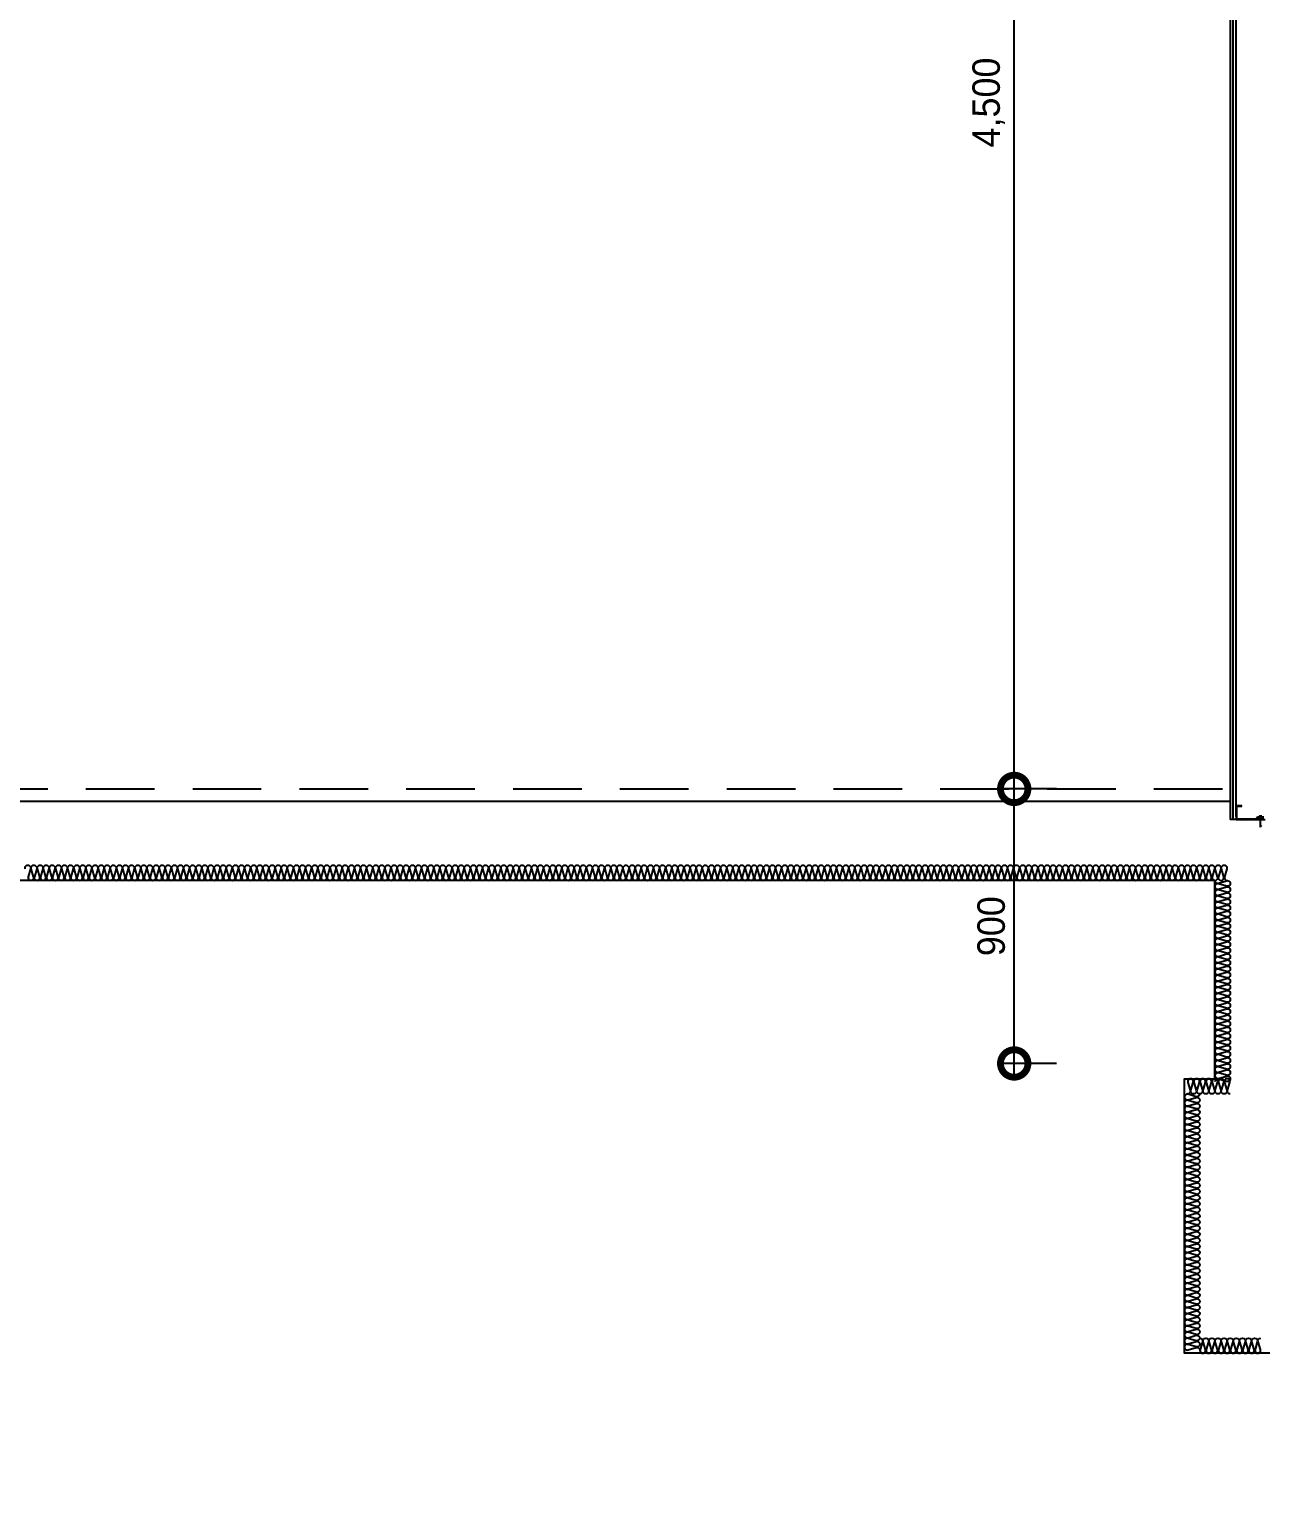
# Model space of a CAD drawing. Header units: millimetres. Extents: x 19868 to 801382, y -4805 to 85279.
# Drawn here: x 524703 to 528738, y 40875 to 45669 of the extents above; entities that cross this region are included whole.
import ezdxf

# ---------------------------------------------------------------- set-up
doc = ezdxf.new("R2010")
doc.units = ezdxf.units.MM
doc.header["$LTSCALE"] = 250
doc.linetypes.add('HID', pattern=[2.8, 1.8, -1])
doc.linetypes.add('HIDDEN', pattern=[9.525, 6.35, -3.175])
doc.layers.get('Defpoints').update_dxf_attribs({"color": 151})
for name, color, linetype in [('8입면선', 8, 'Continuous'), ('A-FIN-8', 8, 'Continuous'), ('A-WALL-D', 7, 'Continuous'), ('GAGAM-DT', 7, 'Continuous'), ('ISL', 251, 'Continuous'), ('인테리어', 7, 'HIDDEN'), ('입면', 7, 'Continuous')]:
    doc.layers.add(name, color=color, linetype=linetype)
doc.layers.add('CK', color=221, linetype='Continuous', plot=False)
doc.styles.add('Gdim', font='')
doc.styles.get('Gdim').set_extended_font_data('Dotum')
doc.dimstyles.new('Gdim50', dxfattribs={"dimscale": 30, "dimtxt": 3, "dimasz": 6, "dimexe": 1.5, "dimexo": 2, "dimgap": 1, "dimtad": 1, "dimdec": 0, "dimzin": 0, "dimdsep": 46, "dimlunit": 6, "dimtxsty": 'Gdim', "dimblk": 'DOTSMALL', "dimcen": 1.5, "dimdle": 1.5, "dimclrd": 256, "dimclre": 256, "dimclrt": 256, "dimazin": 0, "dimtfac": 1, "dimtdec": 0, "dimtix": 1, "dimtmove": 2, "dimatfit": 3, "dimldrblk": 'DOTSMALL', "dimfxl": 1.5, "dimtolj": 1, "dimtzin": 0, "dimlwd": -1, "dimlwe": -1, "dimarcsym": 1})

# ---------------------------------------------------------------- blocks, each defined once
blk = doc.blocks.new('_DotSmall')
at = {"color": 0, "linetype": 'ByBlock', "const_width": 0.5}
blk.add_lwpolyline([(-0.0625, 0, 1), (0.0625, 0, 1)], format="xyb", close=True, dxfattribs=at)
blk = doc.blocks.new('*D82')
at = {"layer": 'CK', "transparency": 16777216}
for p, q in [((527930.3, 42233.9), (527930.3, 43223.9)), ((528068.6, 43178.9), (527885.3, 43178.9)), ((528068.6, 42278.9), (527885.3, 42278.9))]:
    blk.add_line(p, q, dxfattribs=at)
at = {"layer": 'Defpoints', "color": 0, "transparency": 16777216}
for p in [(527930.3, 43178.9), (528128.6, 43178.9), (528128.6, 42278.9)]:
    blk.add_point(p, dxfattribs=at)
at = {"layer": 'CK', "transparency": 16777216, "xscale": 180, "yscale": 180, "zscale": 180}
for p, rotation in [((527930.3, 43178.9), 90), ((527930.3, 42278.9), 270)]:
    blk.add_blockref('_DotSmall', p, dxfattribs=dict(at, rotation=rotation))
at = {"layer": 'CK', "transparency": 16777216, "insert": (527855.3, 42728.9), "char_height": 90, "attachment_point": 5, "rotation": 90, "style": 'Gdim'}
blk.add_mtext('\\A1;900', dxfattribs=at)
blk = doc.blocks.new('*D83')
at = {"layer": 'CK', "transparency": 16777216}
for p, q in [((527930.3, 43133.9), (527930.3, 47723.9)), ((528068.6, 47678.9), (527885.3, 47678.9)), ((528068.6, 43178.9), (527885.3, 43178.9))]:
    blk.add_line(p, q, dxfattribs=at)
at = {"layer": 'Defpoints', "color": 0, "transparency": 16777216}
for p in [(527930.3, 47678.9), (528128.6, 47678.9), (528128.6, 43178.9)]:
    blk.add_point(p, dxfattribs=at)
at = {"layer": 'CK', "transparency": 16777216, "xscale": 180, "yscale": 180, "zscale": 180}
for p, rotation in [((527930.3, 47678.9), 90), ((527930.3, 43178.9), 270)]:
    blk.add_blockref('_DotSmall', p, dxfattribs=dict(at, rotation=rotation))
at = {"layer": 'CK', "transparency": 16777216, "insert": (527846.6, 45428.9), "char_height": 90, "attachment_point": 5, "rotation": 90, "style": 'Gdim'}
blk.add_mtext('\\A1;4,500', dxfattribs=at)
blk = doc.blocks.new('*U128')
at = {"layer": '8입면선', "color": 8}
blk.add_line((3316397.6, 472011.4), (3316397.6, 478251.4), dxfattribs=at)
at = {"layer": 'A-WALL-D'}
for p, q in [((3316387.6, 478251.4), (3316387.6, 472011.4)), ((3316407.6, 472021.4), (3316407.6, 478251.4)), ((3316407.6, 472011.4), (3316387.6, 472011.4))]:
    blk.add_line(p, q, dxfattribs=at)
at = {"layer": 'CK', "linetype": 'Continuous'}
blk.add_line((3316472.9, 472011.4), (3316502.3, 472011.4), dxfattribs=at)
at = {"layer": 'GAGAM-DT', "color": 8}
for p, q in [((3316482.8, 472017.2), (3316482.8, 472020.7)), ((3316492.7, 472017.2), (3316482.8, 472017.2)), ((3316491.2, 472022.2), (3316484.3, 472022.2)), ((3316485.3, 472017.2), (3316485.3, 472022.2)), ((3316485.3, 472017.2), (3316485.3, 471985.8)), ((3316490.3, 471991.3), (3316485.3, 471985.8))]:
    blk.add_line(p, q, dxfattribs=at)
blk.add_arc((3316484.3, 472020.7), 1.51, 90, 180, dxfattribs=at)
at = {"layer": '입면', "color": 6}
for p, q in [((3316425.4, 472056.4), (3316407.6, 472056.4)), ((3316407.6, 472056.4), (3316407.6, 472011.4)), ((3316408.8, 472012.6), (3316408.8, 472055.2)), ((3316408.8, 472055.2), (3316425.4, 472055.2)), ((3316425.4, 472055.2), (3316425.4, 472056.4)), ((3316477.4, 472018.5), (3316472.4, 472012.6)), ((3316472.9, 472011.4), (3316477.9, 472017.3)), ((3316497.8, 472018.5), (3316477.4, 472018.5)), ((3316477.9, 472017.3), (3316497.3, 472017.3)), ((3316407.6, 472011.4), (3316472.9, 472011.4)), ((3316472.4, 472012.6), (3316408.8, 472012.6))]:
    blk.add_line(p, q, dxfattribs=at)

msp = doc.modelspace()

# ---------------------------------------------------------------- linework, layer by layer
at = {"layer": 'A-FIN-8'}
msp.add_line((522788.2, 43138.9), (528638.2, 43138.9), dxfattribs=at)
at = {"layer": 'ISL'}
for points in [[(524689.4, 42916.8, -1.372593), (524707, 42916.8), (524699.4, 42891.1, 0.509267), (524708.2, 42878.9, 0.509267), (524717, 42891.1), (524709.4, 42916.8, -1.372593), (524727, 42916.8), (524719.4, 42891.1, 0.509267), (524728.2, 42878.9, 0.509267), (524737, 42891.1), (524729.4, 42916.8, -1.372593), (524747, 42916.8), (524739.4, 42891.1, 0.509267), (524748.2, 42878.9, 0.509267), (524757, 42891.1), (524749.4, 42916.8, -1.372593), (524767, 42916.8), (524759.4, 42891.1, 0.509267), (524768.2, 42878.9, 0.509267), (524777, 42891.1), (524769.4, 42916.8, -1.372593), (524787, 42916.8), (524779.4, 42891.1, 0.509267), (524788.2, 42878.9, 0.509267), (524797, 42891.1), (524789.4, 42916.8, -1.372593), (524807, 42916.8), (524799.4, 42891.1, 0.509267), (524808.2, 42878.9, 0.509267), (524817, 42891.1), (524809.4, 42916.8, -1.372593), (524827, 42916.8), (524819.4, 42891.1, 0.509267), (524828.2, 42878.9, 0.509267), (524837, 42891.1), (524829.4, 42916.8, -1.372593), (524847, 42916.8), (524839.4, 42891.1, 0.509267), (524848.2, 42878.9, 0.509267), (524857, 42891.1), (524849.4, 42916.8, -1.372593), (524867, 42916.8), (524859.4, 42891.1, 0.509267), (524868.2, 42878.9, 0.509267), (524877, 42891.1), (524869.4, 42916.8, -1.372593), (524887, 42916.8), (524879.4, 42891.1, 0.509267), (524888.2, 42878.9, 0.509267), (524897, 42891.1), (524889.4, 42916.8, -1.372593), (524907, 42916.8), (524899.4, 42891.1, 0.509267), (524908.2, 42878.9, 0.509267), (524917, 42891.1), (524909.4, 42916.8, -1.372593), (524927, 42916.8), (524919.4, 42891.1, 0.509267), (524928.2, 42878.9, 0.509267), (524937, 42891.1), (524929.4, 42916.8, -1.372593), (524947, 42916.8), (524939.4, 42891.1, 0.509267), (524948.2, 42878.9, 0.509267), (524957, 42891.1), (524949.4, 42916.8, -1.372593), (524967, 42916.8), (524959.4, 42891.1, 0.509267), (524968.2, 42878.9, 0.509267), (524977, 42891.1), (524969.4, 42916.8, -1.372593), (524987, 42916.8), (524979.4, 42891.1, 0.509267), (524988.2, 42878.9, 0.509267), (524997, 42891.1), (524989.4, 42916.8, -1.372593), (525007, 42916.8), (524999.4, 42891.1, 0.509267), (525008.2, 42878.9, 0.509267), (525017, 42891.1), (525009.4, 42916.8, -1.372593), (525027, 42916.8), (525019.4, 42891.1, 0.509267), (525028.2, 42878.9, 0.509267), (525037, 42891.1), (525029.4, 42916.8, -1.372593), (525047, 42916.8), (525039.4, 42891.1, 0.509267), (525048.2, 42878.9, 0.509267), (525057, 42891.1), (525049.4, 42916.8, -1.372593), (525067, 42916.8), (525059.4, 42891.1, 0.509267), (525068.2, 42878.9, 0.509267), (525077, 42891.1), (525069.4, 42916.8, -1.372593), (525087, 42916.8), (525079.4, 42891.1, 0.509267), (525088.2, 42878.9, 0.509267), (525097, 42891.1), (525089.4, 42916.8, -1.372593), (525107, 42916.8), (525099.4, 42891.1, 0.509267), (525108.2, 42878.9, 0.509267), (525117, 42891.1), (525109.4, 42916.8, -1.372593), (525127, 42916.8), (525119.4, 42891.1, 0.509267), (525128.2, 42878.9, 0.509267), (525137, 42891.1), (525129.4, 42916.8, -1.372593), (525147, 42916.8), (525139.4, 42891.1, 0.509267), (525148.2, 42878.9, 0.509267), (525157, 42891.1), (525149.4, 42916.8, -1.372593), (525167, 42916.8), (525159.4, 42891.1, 0.509267), (525168.2, 42878.9, 0.509267), (525177, 42891.1), (525169.4, 42916.8, -1.372593), (525187, 42916.8), (525179.4, 42891.1, 0.509267), (525188.2, 42878.9, 0.509267), (525197, 42891.1), (525189.4, 42916.8, -1.372593), (525207, 42916.8), (525199.4, 42891.1, 0.509267), (525208.2, 42878.9, 0.509267), (525217, 42891.1), (525209.4, 42916.8, -1.372593), (525227, 42916.8), (525219.4, 42891.1, 0.509267), (525228.2, 42878.9, 0.509267), (525237, 42891.1), (525229.4, 42916.8, -1.372593), (525247, 42916.8), (525239.4, 42891.1, 0.509267), (525248.2, 42878.9, 0.509267), (525257, 42891.1), (525249.4, 42916.8, -1.372593), (525267, 42916.8), (525259.4, 42891.1, 0.509267), (525268.2, 42878.9, 0.509267), (525277, 42891.1), (525269.4, 42916.8, -1.372593), (525287, 42916.8), (525279.4, 42891.1, 0.509267), (525288.2, 42878.9, 0.509267), (525297, 42891.1), (525289.4, 42916.8, -1.372593), (525307, 42916.8), (525299.4, 42891.1, 0.509267), (525308.2, 42878.9, 0.509267), (525317, 42891.1), (525309.4, 42916.8, -1.372593), (525327, 42916.8), (525319.4, 42891.1, 0.509267), (525328.2, 42878.9, 0.509267), (525337, 42891.1), (525329.4, 42916.8, -1.372593), (525347, 42916.8), (525339.4, 42891.1, 0.509267), (525348.2, 42878.9, 0.509267), (525357, 42891.1), (525349.4, 42916.8, -1.372593), (525367, 42916.8), (525359.4, 42891.1, 0.509267), (525368.2, 42878.9, 0.509267), (525377, 42891.1), (525369.4, 42916.8, -1.372593), (525387, 42916.8), (525379.4, 42891.1, 0.509267), (525388.2, 42878.9, 0.509267), (525397, 42891.1), (525389.4, 42916.8, -1.372593), (525407, 42916.8), (525399.4, 42891.1, 0.509267), (525408.2, 42878.9, 0.509267), (525417, 42891.1), (525409.4, 42916.8, -1.372593), (525427, 42916.8), (525419.4, 42891.1, 0.509267), (525428.2, 42878.9, 0.509267), (525437, 42891.1), (525429.4, 42916.8, -1.372593), (525447, 42916.8), (525439.4, 42891.1, 0.509267), (525448.2, 42878.9, 0.509267), (525457, 42891.1), (525449.4, 42916.8, -1.372593), (525467, 42916.8), (525459.4, 42891.1, 0.509267), (525468.2, 42878.9, 0.509267), (525477, 42891.1), (525469.4, 42916.8, -1.372593), (525487, 42916.8), (525479.4, 42891.1, 0.509267), (525488.2, 42878.9, 0.509267), (525497, 42891.1), (525489.4, 42916.8, -1.372593), (525507, 42916.8), (525499.4, 42891.1, 0.509267), (525508.2, 42878.9, 0.509267), (525517, 42891.1), (525509.4, 42916.8, -1.372593), (525527, 42916.8), (525519.4, 42891.1, 0.509267), (525528.2, 42878.9, 0.509267), (525537, 42891.1), (525529.4, 42916.8, -1.372593), (525547, 42916.8), (525539.4, 42891.1, 0.509267), (525548.2, 42878.9, 0.509267), (525557, 42891.1), (525549.4, 42916.8, -1.372593), (525567, 42916.8), (525559.4, 42891.1, 0.509267), (525568.2, 42878.9, 0.509267), (525577, 42891.1), (525569.4, 42916.8, -1.372593), (525587, 42916.8), (525579.4, 42891.1, 0.509267), (525588.2, 42878.9, 0.509267), (525597, 42891.1), (525589.4, 42916.8, -1.372593), (525607, 42916.8), (525599.4, 42891.1, 0.509267), (525608.2, 42878.9, 0.509267), (525617, 42891.1), (525609.4, 42916.8, -1.372593), (525627, 42916.8), (525619.4, 42891.1, 0.509267), (525628.2, 42878.9, 0.509267), (525637, 42891.1), (525629.4, 42916.8, -1.372593), (525647, 42916.8), (525639.4, 42891.1, 0.509267), (525648.2, 42878.9, 0.509267), (525657, 42891.1), (525649.4, 42916.8, -1.372593), (525667, 42916.8), (525659.4, 42891.1, 0.509267), (525668.2, 42878.9, 0.509267), (525677, 42891.1), (525669.4, 42916.8, -1.372593), (525687, 42916.8), (525679.4, 42891.1, 0.509267), (525688.2, 42878.9, 0.509267), (525697, 42891.1), (525689.4, 42916.8, -1.372593), (525707, 42916.8), (525699.4, 42891.1, 0.509267), (525708.2, 42878.9, 0.509267), (525717, 42891.1), (525709.4, 42916.8, -1.372593), (525727, 42916.8), (525719.4, 42891.1, 0.509267), (525728.2, 42878.9, 0.509267), (525737, 42891.1), (525729.4, 42916.8, -1.372593), (525747, 42916.8), (525739.4, 42891.1, 0.509267), (525748.2, 42878.9, 0.509267), (525757, 42891.1), (525749.4, 42916.8, -1.372593), (525767, 42916.8), (525759.4, 42891.1, 0.509267), (525768.2, 42878.9, 0.509267), (525777, 42891.1), (525769.4, 42916.8, -1.372593), (525787, 42916.8), (525779.4, 42891.1, 0.509267), (525788.2, 42878.9, 0.509267), (525797, 42891.1), (525789.4, 42916.8, -1.372593), (525807, 42916.8), (525799.4, 42891.1, 0.509267), (525808.2, 42878.9, 0.509267), (525817, 42891.1), (525809.4, 42916.8, -1.372593), (525827, 42916.8), (525819.4, 42891.1, 0.509267), (525828.2, 42878.9, 0.509267), (525837, 42891.1), (525829.4, 42916.8, -1.372593), (525847, 42916.8), (525839.4, 42891.1, 0.509267), (525848.2, 42878.9, 0.509267), (525857, 42891.1), (525849.4, 42916.8, -1.372593), (525867, 42916.8), (525859.4, 42891.1, 0.509267), (525868.2, 42878.9, 0.509267), (525877, 42891.1), (525869.4, 42916.8, -1.372593), (525887, 42916.8), (525879.4, 42891.1, 0.509267), (525888.2, 42878.9, 0.509267), (525897, 42891.1), (525889.4, 42916.8, -1.372593), (525907, 42916.8), (525899.4, 42891.1, 0.509267), (525908.2, 42878.9, 0.509267), (525917, 42891.1), (525909.4, 42916.8, -1.372593), (525927, 42916.8), (525919.4, 42891.1, 0.509267), (525928.2, 42878.9, 0.509267), (525937, 42891.1), (525929.4, 42916.8, -1.372593), (525947, 42916.8), (525939.4, 42891.1, 0.509267), (525948.2, 42878.9, 0.509267), (525957, 42891.1), (525949.4, 42916.8, -1.372593), (525967, 42916.8), (525959.4, 42891.1, 0.509267), (525968.2, 42878.9, 0.509267), (525977, 42891.1), (525969.4, 42916.8, -1.372593), (525987, 42916.8), (525979.4, 42891.1, 0.509267), (525988.2, 42878.9, 0.509267), (525997, 42891.1), (525989.4, 42916.8, -1.372593), (526007, 42916.8), (525999.4, 42891.1, 0.509267), (526008.2, 42878.9, 0.509267), (526017, 42891.1), (526009.4, 42916.8, -1.372593), (526027, 42916.8), (526019.4, 42891.1, 0.509267), (526028.2, 42878.9, 0.509267), (526037, 42891.1), (526029.4, 42916.8, -1.372593), (526047, 42916.8), (526039.4, 42891.1, 0.509267), (526048.2, 42878.9, 0.509267), (526057, 42891.1), (526049.4, 42916.8, -1.372593), (526067, 42916.8), (526059.4, 42891.1, 0.509267), (526068.2, 42878.9, 0.509267), (526077, 42891.1), (526069.4, 42916.8, -1.372593), (526087, 42916.8), (526079.4, 42891.1, 0.509267), (526088.2, 42878.9, 0.509267), (526097, 42891.1), (526089.4, 42916.8, -1.372593), (526107, 42916.8), (526099.4, 42891.1, 0.509267), (526108.2, 42878.9, 0.509267), (526117, 42891.1), (526109.4, 42916.8, -1.372593), (526127, 42916.8), (526119.4, 42891.1, 0.509267), (526128.2, 42878.9, 0.509267), (526137, 42891.1), (526129.4, 42916.8, -1.372593), (526147, 42916.8), (526139.4, 42891.1, 0.509267), (526148.2, 42878.9, 0.509267), (526157, 42891.1), (526149.4, 42916.8, -1.372593), (526167, 42916.8), (526159.4, 42891.1, 0.509267), (526168.2, 42878.9, 0.509267), (526177, 42891.1), (526169.4, 42916.8, -1.372593), (526187, 42916.8), (526179.4, 42891.1, 0.509267), (526188.2, 42878.9, 0.509267), (526197, 42891.1), (526189.4, 42916.8, -1.372593), (526207, 42916.8), (526199.4, 42891.1, 0.509267), (526208.2, 42878.9, 0.509267), (526217, 42891.1), (526209.4, 42916.8, -1.372593), (526227, 42916.8), (526219.4, 42891.1, 0.509267), (526228.2, 42878.9, 0.509267), (526237, 42891.1), (526229.4, 42916.8, -1.372593), (526247, 42916.8), (526239.4, 42891.1, 0.509267), (526248.2, 42878.9, 0.509267), (526257, 42891.1), (526249.4, 42916.8, -1.372593), (526267, 42916.8), (526259.4, 42891.1, 0.509267), (526268.2, 42878.9, 0.509267), (526277, 42891.1), (526269.4, 42916.8, -1.372593), (526287, 42916.8), (526279.4, 42891.1, 0.509267), (526288.2, 42878.9, 0.509267), (526297, 42891.1), (526289.4, 42916.8, -1.372593), (526307, 42916.8), (526299.4, 42891.1, 0.509267), (526308.2, 42878.9, 0.509267), (526317, 42891.1), (526309.4, 42916.8, -1.372593), (526327, 42916.8), (526319.4, 42891.1, 0.509267), (526328.2, 42878.9, 0.509267), (526337, 42891.1), (526329.4, 42916.8, -1.372593), (526347, 42916.8), (526339.4, 42891.1, 0.509267), (526348.2, 42878.9, 0.509267), (526357, 42891.1), (526349.4, 42916.8, -1.372593), (526367, 42916.8), (526359.4, 42891.1, 0.509267), (526368.2, 42878.9, 0.509267), (526377, 42891.1), (526369.4, 42916.8, -1.372593), (526387, 42916.8), (526379.4, 42891.1, 0.509267), (526388.2, 42878.9, 0.509267), (526397, 42891.1), (526389.4, 42916.8, -1.372593), (526407, 42916.8), (526399.4, 42891.1, 0.509267), (526408.2, 42878.9, 0.509267), (526417, 42891.1), (526409.4, 42916.8, -1.372593), (526427, 42916.8), (526419.4, 42891.1, 0.509267), (526428.2, 42878.9, 0.509267), (526437, 42891.1), (526429.4, 42916.8, -1.372593), (526447, 42916.8), (526439.4, 42891.1, 0.509267), (526448.2, 42878.9, 0.509267), (526457, 42891.1), (526449.4, 42916.8, -1.372593), (526467, 42916.8), (526459.4, 42891.1, 0.509267), (526468.2, 42878.9, 0.509267), (526477, 42891.1), (526469.4, 42916.8, -1.372593), (526487, 42916.8), (526479.4, 42891.1, 0.509267), (526488.2, 42878.9, 0.509267), (526497, 42891.1), (526489.4, 42916.8, -1.372593), (526507, 42916.8), (526499.4, 42891.1, 0.509267), (526508.2, 42878.9, 0.509267), (526517, 42891.1), (526509.4, 42916.8, -1.372593), (526527, 42916.8), (526519.4, 42891.1, 0.509267), (526528.2, 42878.9, 0.509267), (526537, 42891.1), (526529.4, 42916.8, -1.372593), (526547, 42916.8), (526539.4, 42891.1, 0.509267), (526548.2, 42878.9, 0.509267), (526557, 42891.1), (526549.4, 42916.8, -1.372593), (526567, 42916.8), (526559.4, 42891.1, 0.509267), (526568.2, 42878.9, 0.509267), (526577, 42891.1), (526569.4, 42916.8, -1.372593), (526587, 42916.8), (526579.4, 42891.1, 0.509267), (526588.2, 42878.9, 0.509267), (526597, 42891.1), (526589.4, 42916.8, -1.372593), (526607, 42916.8), (526599.4, 42891.1, 0.509267), (526608.2, 42878.9, 0.509267), (526617, 42891.1), (526609.4, 42916.8, -1.372593), (526627, 42916.8), (526619.4, 42891.1, 0.509267), (526628.2, 42878.9, 0.509267), (526637, 42891.1), (526629.4, 42916.8, -1.372593), (526647, 42916.8), (526639.4, 42891.1, 0.509267), (526648.2, 42878.9, 0.509267), (526657, 42891.1), (526649.4, 42916.8, -1.372593), (526667, 42916.8), (526659.4, 42891.1, 0.509267), (526668.2, 42878.9, 0.509267), (526677, 42891.1), (526669.4, 42916.8, -1.372593), (526687, 42916.8), (526679.4, 42891.1, 0.509267), (526688.2, 42878.9, 0.509267), (526697, 42891.1), (526689.4, 42916.8, -1.372593), (526707, 42916.8), (526699.4, 42891.1, 0.509267), (526708.2, 42878.9, 0.509267), (526717, 42891.1), (526709.4, 42916.8, -1.372593), (526727, 42916.8), (526719.4, 42891.1, 0.509267), (526728.2, 42878.9, 0.509267), (526737, 42891.1), (526729.4, 42916.8, -1.372593), (526747, 42916.8), (526739.4, 42891.1, 0.509267), (526748.2, 42878.9, 0.509267), (526757, 42891.1), (526749.4, 42916.8, -1.372593), (526767, 42916.8), (526759.4, 42891.1, 0.509267), (526768.2, 42878.9, 0.509267), (526777, 42891.1), (526769.4, 42916.8, -1.372593), (526787, 42916.8), (526779.4, 42891.1, 0.509267), (526788.2, 42878.9, 0.509267), (526797, 42891.1), (526789.4, 42916.8, -1.372593), (526807, 42916.8), (526799.4, 42891.1, 0.509267), (526808.2, 42878.9, 0.509267), (526817, 42891.1), (526809.4, 42916.8, -1.372593), (526827, 42916.8), (526819.4, 42891.1, 0.509267), (526828.2, 42878.9, 0.509267), (526837, 42891.1), (526829.4, 42916.8, -1.372593), (526847, 42916.8), (526839.4, 42891.1, 0.509267), (526848.2, 42878.9, 0.509267), (526857, 42891.1), (526849.4, 42916.8, -1.372593), (526867, 42916.8), (526859.4, 42891.1, 0.509267), (526868.2, 42878.9, 0.509267), (526877, 42891.1), (526869.4, 42916.8, -1.372593), (526887, 42916.8), (526879.4, 42891.1, 0.509267), (526888.2, 42878.9, 0.509267), (526897, 42891.1), (526889.4, 42916.8, -1.372593), (526907, 42916.8), (526899.4, 42891.1, 0.509267), (526908.2, 42878.9, 0.509267), (526917, 42891.1), (526909.4, 42916.8, -1.372593), (526927, 42916.8), (526919.4, 42891.1, 0.509267), (526928.2, 42878.9, 0.509267), (526937, 42891.1), (526929.4, 42916.8, -1.372593), (526947, 42916.8), (526939.4, 42891.1, 0.509267), (526948.2, 42878.9, 0.509267), (526957, 42891.1), (526949.4, 42916.8, -1.372593), (526967, 42916.8), (526959.4, 42891.1, 0.509267), (526968.2, 42878.9, 0.509267), (526977, 42891.1), (526969.4, 42916.8, -1.372593), (526987, 42916.8), (526979.4, 42891.1, 0.509267), (526988.2, 42878.9, 0.509267), (526997, 42891.1), (526989.4, 42916.8, -1.372593), (527007, 42916.8), (526999.4, 42891.1, 0.509267), (527008.2, 42878.9, 0.509267), (527017, 42891.1), (527009.4, 42916.8, -1.372593), (527027, 42916.8), (527019.4, 42891.1, 0.509267), (527028.2, 42878.9, 0.509267), (527037, 42891.1), (527029.4, 42916.8, -1.372593), (527047, 42916.8), (527039.4, 42891.1, 0.509267), (527048.2, 42878.9, 0.509267), (527057, 42891.1), (527049.4, 42916.8, -1.372593), (527067, 42916.8), (527059.4, 42891.1, 0.509267), (527068.2, 42878.9, 0.509267), (527077, 42891.1), (527069.4, 42916.8, -1.372593), (527087, 42916.8), (527079.4, 42891.1, 0.509267), (527088.2, 42878.9, 0.509267), (527097, 42891.1), (527089.4, 42916.8, -1.372593), (527107, 42916.8), (527099.4, 42891.1, 0.509267), (527108.2, 42878.9, 0.509267), (527117, 42891.1), (527109.4, 42916.8, -1.372593), (527127, 42916.8), (527119.4, 42891.1, 0.509267), (527128.2, 42878.9, 0.509267), (527137, 42891.1), (527129.4, 42916.8, -1.372593), (527147, 42916.8), (527139.4, 42891.1, 0.509267), (527148.2, 42878.9, 0.509267), (527157, 42891.1), (527149.4, 42916.8, -1.372593), (527167, 42916.8), (527159.4, 42891.1, 0.509267), (527168.2, 42878.9, 0.509267), (527177, 42891.1), (527169.4, 42916.8, -1.372593), (527187, 42916.8), (527179.4, 42891.1, 0.509267), (527188.2, 42878.9, 0.509267), (527197, 42891.1), (527189.4, 42916.8, -1.372593), (527207, 42916.8), (527199.4, 42891.1, 0.509267), (527208.2, 42878.9, 0.509267), (527217, 42891.1), (527209.4, 42916.8, -1.372593), (527227, 42916.8), (527219.4, 42891.1, 0.509267), (527228.2, 42878.9, 0.509267), (527237, 42891.1), (527229.4, 42916.8, -1.372593), (527247, 42916.8), (527239.4, 42891.1, 0.509267), (527248.2, 42878.9, 0.509267), (527257, 42891.1), (527249.4, 42916.8, -1.372593), (527267, 42916.8), (527259.4, 42891.1, 0.509267), (527268.2, 42878.9, 0.509267), (527277, 42891.1), (527269.4, 42916.8, -1.372593), (527287, 42916.8), (527279.4, 42891.1, 0.509267), (527288.2, 42878.9, 0.509267), (527297, 42891.1), (527289.4, 42916.8, -1.372593), (527307, 42916.8), (527299.4, 42891.1, 0.509267), (527308.2, 42878.9, 0.509267), (527317, 42891.1), (527309.4, 42916.8, -1.372593), (527327, 42916.8), (527319.4, 42891.1, 0.509267), (527328.2, 42878.9, 0.509267), (527337, 42891.1), (527329.4, 42916.8, -1.372593), (527347, 42916.8), (527339.4, 42891.1, 0.509267), (527348.2, 42878.9, 0.509267), (527357, 42891.1), (527349.4, 42916.8, -1.372593), (527367, 42916.8), (527359.4, 42891.1, 0.509267), (527368.2, 42878.9, 0.509267), (527377, 42891.1), (527369.4, 42916.8, -1.372593), (527387, 42916.8), (527379.4, 42891.1, 0.509267), (527388.2, 42878.9, 0.509267), (527397, 42891.1), (527389.4, 42916.8, -1.372593), (527407, 42916.8), (527399.4, 42891.1, 0.509267), (527408.2, 42878.9, 0.509267), (527417, 42891.1), (527409.4, 42916.8, -1.372593), (527427, 42916.8), (527419.4, 42891.1, 0.509267), (527428.2, 42878.9, 0.509267), (527437, 42891.1), (527429.4, 42916.8, -1.372593), (527447, 42916.8), (527439.4, 42891.1, 0.509267), (527448.2, 42878.9, 0.509267), (527457, 42891.1), (527449.4, 42916.8, -1.372593), (527467, 42916.8), (527459.4, 42891.1, 0.509267), (527468.2, 42878.9, 0.509267), (527477, 42891.1), (527469.4, 42916.8, -1.372593), (527487, 42916.8), (527479.4, 42891.1, 0.509267), (527488.2, 42878.9, 0.509267), (527497, 42891.1), (527489.4, 42916.8, -1.372593), (527507, 42916.8), (527499.4, 42891.1, 0.509267), (527508.2, 42878.9, 0.509267), (527517, 42891.1), (527509.4, 42916.8, -1.372593), (527527, 42916.8), (527519.4, 42891.1, 0.509267), (527528.2, 42878.9, 0.509267), (527537, 42891.1), (527529.4, 42916.8, -1.372593), (527547, 42916.8), (527539.4, 42891.1, 0.509267), (527548.2, 42878.9, 0.509267), (527557, 42891.1), (527549.4, 42916.8, -1.372593), (527567, 42916.8), (527559.4, 42891.1, 0.509267), (527568.2, 42878.9, 0.509267), (527577, 42891.1), (527569.4, 42916.8, -1.372593), (527587, 42916.8), (527579.4, 42891.1, 0.509267), (527588.2, 42878.9, 0.509267), (527597, 42891.1), (527589.4, 42916.8, -1.372593), (527607, 42916.8), (527599.4, 42891.1, 0.509267), (527608.2, 42878.9, 0.509267), (527617, 42891.1), (527609.4, 42916.8, -1.372593), (527627, 42916.8), (527619.4, 42891.1, 0.509267), (527628.2, 42878.9, 0.509267), (527637, 42891.1), (527629.4, 42916.8, -1.372593), (527647, 42916.8), (527639.4, 42891.1, 0.509267), (527648.2, 42878.9, 0.509267), (527657, 42891.1), (527649.4, 42916.8, -1.372593), (527667, 42916.8), (527659.4, 42891.1, 0.509267), (527668.2, 42878.9, 0.509267), (527677, 42891.1), (527669.4, 42916.8, -1.372593), (527687, 42916.8), (527679.4, 42891.1, 0.509267), (527688.2, 42878.9, 0.509267), (527697, 42891.1), (527689.4, 42916.8, -1.372593), (527707, 42916.8), (527699.4, 42891.1, 0.509267), (527708.2, 42878.9, 0.509267), (527717, 42891.1), (527709.4, 42916.8, -1.372593), (527727, 42916.8), (527719.4, 42891.1, 0.509267), (527728.2, 42878.9, 0.509267), (527737, 42891.1), (527729.4, 42916.8, -1.372593), (527747, 42916.8), (527739.4, 42891.1, 0.509267), (527748.2, 42878.9, 0.509267), (527757, 42891.1), (527749.4, 42916.8, -1.372593), (527767, 42916.8), (527759.4, 42891.1, 0.509267), (527768.2, 42878.9, 0.509267), (527777, 42891.1), (527769.4, 42916.8, -1.372593), (527787, 42916.8), (527779.4, 42891.1, 0.509267), (527788.2, 42878.9, 0.509267), (527797, 42891.1), (527789.4, 42916.8, -1.372593), (527807, 42916.8), (527799.4, 42891.1, 0.509267), (527808.2, 42878.9, 0.509267), (527817, 42891.1), (527809.4, 42916.8, -1.372593), (527827, 42916.8), (527819.4, 42891.1, 0.509267), (527828.2, 42878.9, 0.509267), (527837, 42891.1), (527829.4, 42916.8, -1.372593), (527847, 42916.8), (527839.4, 42891.1, 0.509267), (527848.2, 42878.9, 0.509267), (527857, 42891.1), (527849.4, 42916.8, -1.372593), (527867, 42916.8), (527859.4, 42891.1, 0.509267), (527868.2, 42878.9, 0.509267), (527877, 42891.1), (527869.4, 42916.8, -1.372593), (527887, 42916.8), (527879.4, 42891.1, 0.509267), (527888.2, 42878.9, 0.509267), (527897, 42891.1), (527889.4, 42916.8, -1.372593), (527907, 42916.8), (527899.4, 42891.1, 0.509267), (527908.2, 42878.9, 0.509267), (527917, 42891.1), (527909.4, 42916.8, -1.372593), (527927, 42916.8), (527919.4, 42891.1, 0.509267), (527928.2, 42878.9, 0.509267), (527937, 42891.1), (527929.4, 42916.8, -1.372593), (527947, 42916.8), (527939.4, 42891.1, 0.509267), (527948.2, 42878.9, 0.509267), (527957, 42891.1), (527949.4, 42916.8, -1.372593), (527967, 42916.8), (527959.4, 42891.1, 0.509267), (527968.2, 42878.9, 0.509267), (527977, 42891.1), (527969.4, 42916.8, -1.372593), (527987, 42916.8), (527979.4, 42891.1, 0.509267), (527988.2, 42878.9, 0.509267), (527997, 42891.1), (527989.4, 42916.8, -1.372593), (528007, 42916.8), (527999.4, 42891.1, 0.509267), (528008.2, 42878.9, 0.509267), (528017, 42891.1), (528009.4, 42916.8, -1.372593), (528027, 42916.8), (528019.4, 42891.1, 0.509267), (528028.2, 42878.9, 0.509267), (528037, 42891.1), (528029.4, 42916.8, -1.372593), (528047, 42916.8), (528039.4, 42891.1, 0.509267), (528048.2, 42878.9, 0.509267), (528057, 42891.1), (528049.4, 42916.8, -1.372593), (528067, 42916.8), (528059.4, 42891.1, 0.509267), (528068.2, 42878.9, 0.509267), (528077, 42891.1), (528069.4, 42916.8, -1.372593), (528087, 42916.8), (528079.4, 42891.1, 0.509267), (528088.2, 42878.9, 0.509267), (528097, 42891.1), (528089.4, 42916.8, -1.372593), (528107, 42916.8), (528099.4, 42891.1, 0.509267), (528108.2, 42878.9, 0.509267), (528117, 42891.1), (528109.4, 42916.8, -1.372593), (528127, 42916.8), (528119.4, 42891.1, 0.509267), (528128.2, 42878.9, 0.509267), (528137, 42891.1), (528129.4, 42916.8, -1.372593), (528147, 42916.8), (528139.4, 42891.1, 0.509267), (528148.2, 42878.9, 0.509267), (528157, 42891.1), (528149.4, 42916.8, -1.372593), (528167, 42916.8), (528159.4, 42891.1, 0.509267), (528168.2, 42878.9, 0.509267), (528177, 42891.1), (528169.4, 42916.8, -1.372593), (528187, 42916.8), (528179.4, 42891.1, 0.509267), (528188.2, 42878.9, 0.509267), (528197, 42891.1), (528189.4, 42916.8, -1.372593), (528207, 42916.8), (528199.4, 42891.1, 0.509267), (528208.2, 42878.9, 0.509267), (528217, 42891.1), (528209.4, 42916.8, -1.372593), (528227, 42916.8), (528219.4, 42891.1, 0.509267), (528228.2, 42878.9, 0.509267), (528237, 42891.1), (528229.4, 42916.8, -1.372593), (528247, 42916.8), (528239.4, 42891.1, 0.509267), (528248.2, 42878.9, 0.509267), (528257, 42891.1), (528249.4, 42916.8, -1.372593), (528267, 42916.8), (528259.4, 42891.1, 0.509267), (528268.2, 42878.9, 0.509267), (528277, 42891.1), (528269.4, 42916.8, -1.372593), (528287, 42916.8), (528279.4, 42891.1, 0.509267), (528288.2, 42878.9, 0.509267), (528297, 42891.1), (528289.4, 42916.8, -1.372593), (528307, 42916.8), (528299.4, 42891.1, 0.509267), (528308.2, 42878.9, 0.509267), (528317, 42891.1), (528309.4, 42916.8, -1.372593), (528327, 42916.8), (528319.4, 42891.1, 0.509267), (528328.2, 42878.9, 0.509267), (528337, 42891.1), (528329.4, 42916.8, -1.372593), (528347, 42916.8), (528339.4, 42891.1, 0.509267), (528348.2, 42878.9, 0.509267), (528357, 42891.1), (528349.4, 42916.8, -1.372593), (528367, 42916.8), (528359.4, 42891.1, 0.509267), (528368.2, 42878.9, 0.509267), (528377, 42891.1), (528369.4, 42916.8, -1.372593), (528387, 42916.8), (528379.4, 42891.1, 0.509267), (528388.2, 42878.9, 0.509267), (528397, 42891.1), (528389.4, 42916.8, -1.372593), (528407, 42916.8), (528399.4, 42891.1, 0.509267), (528408.2, 42878.9, 0.509267), (528417, 42891.1), (528409.4, 42916.8, -1.372593), (528427, 42916.8), (528419.4, 42891.1, 0.509267), (528428.2, 42878.9, 0.509267), (528437, 42891.1), (528429.4, 42916.8, -1.372593), (528447, 42916.8), (528439.4, 42891.1, 0.509267), (528448.2, 42878.9, 0.509267), (528457, 42891.1), (528449.4, 42916.8, -1.372593), (528467, 42916.8), (528459.4, 42891.1, 0.509267), (528468.2, 42878.9, 0.509267), (528477, 42891.1), (528469.4, 42916.8, -1.372593), (528487, 42916.8), (528479.4, 42891.1, 0.509267), (528488.2, 42878.9, 0.509267), (528497, 42891.1), (528489.4, 42916.8, -1.372593), (528507, 42916.8), (528499.4, 42891.1, 0.509267), (528508.2, 42878.9, 0.509267), (528517, 42891.1), (528509.4, 42916.8, -1.372593), (528527, 42916.8), (528519.4, 42891.1, 0.509267), (528528.2, 42878.9, 0.509267), (528537, 42891.1), (528529.4, 42916.8, -1.372593), (528547, 42916.8), (528539.4, 42891.1, 0.509267), (528548.2, 42878.9, 0.509267), (528557, 42891.1), (528549.4, 42916.8, -1.372593), (528567, 42916.8), (528559.4, 42891.1, 0.509267), (528568.2, 42878.9, 0.509267), (528577, 42891.1), (528569.4, 42916.8, -1.372593), (528587, 42916.8), (528579.4, 42891.1, 0.509267), (528588.2, 42878.9, 0.509267), (528597, 42891.1), (528589.4, 42916.8, -1.372593), (528607, 42916.8), (528599.4, 42891.1, 0.509267), (528608.2, 42878.9, 0.509267), (528617, 42891.1), (528609.4, 42916.8, -1.372593), (528627, 42916.8), (528619.4, 42891.1, 0.509267), (528628.2, 42878.9)], [(528588.2, 42878.9, 0.509267), (528600.3, 42870.1), (528626.1, 42877.8, -1.372593), (528626.1, 42860.1), (528600.3, 42867.8, 0.509267), (528588.2, 42858.9, 0.509267), (528600.3, 42850.1), (528626.1, 42857.8, -1.372593), (528626.1, 42840.1), (528600.3, 42847.8, 0.509267), (528588.2, 42838.9, 0.509267), (528600.3, 42830.1), (528626.1, 42837.8, -1.372593), (528626.1, 42820.1), (528600.3, 42827.8, 0.509267), (528588.2, 42818.9, 0.509267), (528600.3, 42810.1), (528626.1, 42817.8, -1.372593), (528626.1, 42800.1), (528600.3, 42807.8, 0.509267), (528588.2, 42798.9, 0.509267), (528600.3, 42790.1), (528626.1, 42797.8, -1.372593), (528626.1, 42780.1), (528600.3, 42787.8, 0.509267), (528588.2, 42778.9, 0.509267), (528600.3, 42770.1), (528626.1, 42777.8, -1.372593), (528626.1, 42760.1), (528600.3, 42767.8, 0.509267), (528588.2, 42758.9, 0.509267), (528600.3, 42750.1), (528626.1, 42757.8, -1.372593), (528626.1, 42740.1), (528600.3, 42747.8, 0.509267), (528588.2, 42738.9, 0.509267), (528600.3, 42730.1), (528626.1, 42737.8, -1.372593), (528626.1, 42720.1), (528600.3, 42727.8, 0.509267), (528588.2, 42718.9, 0.509267), (528600.3, 42710.1), (528626.1, 42717.8, -1.372593), (528626.1, 42700.1), (528600.3, 42707.8, 0.509267), (528588.2, 42698.9, 0.509267), (528600.3, 42690.1), (528626.1, 42697.8, -1.372593), (528626.1, 42680.1), (528600.3, 42687.8, 0.509267), (528588.2, 42678.9, 0.509267), (528600.3, 42670.1), (528626.1, 42677.8, -1.372593), (528626.1, 42660.1), (528600.3, 42667.8, 0.509267), (528588.2, 42658.9, 0.509267), (528600.3, 42650.1), (528626.1, 42657.8, -1.372593), (528626.1, 42640.1), (528600.3, 42647.8, 0.509267), (528588.2, 42638.9, 0.509267), (528600.3, 42630.1), (528626.1, 42637.8, -1.372593), (528626.1, 42620.1), (528600.3, 42627.8, 0.509267), (528588.2, 42618.9, 0.509267), (528600.3, 42610.1), (528626.1, 42617.8, -1.372593), (528626.1, 42600.1), (528600.3, 42607.8, 0.509267), (528588.2, 42598.9, 0.509267), (528600.3, 42590.1), (528626.1, 42597.8, -1.372593), (528626.1, 42580.1), (528600.3, 42587.8, 0.509267), (528588.2, 42578.9, 0.509267), (528600.3, 42570.1), (528626.1, 42577.8, -1.372593), (528626.1, 42560.1), (528600.3, 42567.8, 0.509267), (528588.2, 42558.9, 0.509267), (528600.3, 42550.1), (528626.1, 42557.8, -1.372593), (528626.1, 42540.1), (528600.3, 42547.8, 0.509267), (528588.2, 42538.9, 0.509267), (528600.3, 42530.1), (528626.1, 42537.8, -1.372593), (528626.1, 42520.1), (528600.3, 42527.8, 0.509267), (528588.2, 42518.9, 0.509267), (528600.3, 42510.1), (528626.1, 42517.8, -1.372593), (528626.1, 42500.1), (528600.3, 42507.8, 0.509267), (528588.2, 42498.9, 0.509267), (528600.3, 42490.1), (528626.1, 42497.8, -1.372593), (528626.1, 42480.1), (528600.3, 42487.8, 0.509267), (528588.2, 42478.9, 0.509267), (528600.3, 42470.1), (528626.1, 42477.8, -1.372593), (528626.1, 42460.1), (528600.3, 42467.8, 0.509267), (528588.2, 42458.9, 0.509267), (528600.3, 42450.1), (528626.1, 42457.8, -1.372593), (528626.1, 42440.1), (528600.3, 42447.8, 0.509267), (528588.2, 42438.9, 0.509267), (528600.3, 42430.1), (528626.1, 42437.8, -1.372593), (528626.1, 42420.1), (528600.3, 42427.8, 0.509267), (528588.2, 42418.9, 0.509267), (528600.3, 42410.1), (528626.1, 42417.8, -1.372593), (528626.1, 42400.1), (528600.3, 42407.8, 0.509267), (528588.2, 42398.9, 0.509267), (528600.3, 42390.1), (528626.1, 42397.8, -1.372593), (528626.1, 42380.1), (528600.3, 42387.8, 0.509267), (528588.2, 42378.9, 0.509267), (528600.3, 42370.1), (528626.1, 42377.8, -1.372593), (528626.1, 42360.1), (528600.3, 42367.8, 0.509267), (528588.2, 42358.9, 0.509267), (528600.3, 42350.1), (528626.1, 42357.8, -1.372593), (528626.1, 42340.1), (528600.3, 42347.8, 0.509267), (528588.2, 42338.9, 0.509267), (528600.3, 42330.1), (528626.1, 42337.8, -1.372593), (528626.1, 42320.1), (528600.3, 42327.8, 0.509267), (528588.2, 42318.9, 0.509267), (528600.3, 42310.1), (528626.1, 42317.8, -1.372593), (528626.1, 42300.1), (528600.3, 42307.8, 0.509267), (528588.2, 42298.9, 0.509267), (528600.3, 42290.1), (528626.1, 42297.8, -1.372593), (528626.1, 42280.1), (528600.3, 42287.8, 0.509267), (528588.2, 42278.9, 0.509267), (528600.3, 42270.1), (528626.1, 42277.8, -1.372593), (528626.1, 42260.1), (528600.3, 42267.8, 0.509267), (528588.2, 42258.9, 0.509267), (528600.3, 42250.1), (528626.1, 42257.8, -1.372593), (528626.1, 42240.1), (528600.3, 42247.8, 0.509267), (528588.2, 42238.9, 0.509267), (528600.3, 42230.1), (528626.1, 42237.8, -1.372593), (528626.1, 42220.1), (528600.3, 42227.8, 0.509267), (528588.2, 42218.9)], [(528638.2, 42178.9, -0.509267), (528629.4, 42191.1), (528637, 42216.8, 1.372593), (528619.4, 42216.8), (528627, 42191.1, -0.509267), (528618.2, 42178.9, -0.509267), (528609.4, 42191.1), (528617, 42216.8, 1.372593), (528599.4, 42216.8), (528607, 42191.1, -0.509267), (528598.2, 42178.9, -0.509267), (528589.4, 42191.1), (528597, 42216.8, 1.372593), (528579.4, 42216.8), (528587, 42191.1, -0.509267), (528578.2, 42178.9, -0.509267), (528569.4, 42191.1), (528577, 42216.8, 1.372593), (528559.4, 42216.8), (528567, 42191.1, -0.509267), (528558.2, 42178.9, -0.509267), (528549.4, 42191.1), (528557, 42216.8, 1.372593), (528539.4, 42216.8), (528547, 42191.1, -0.509267), (528538.2, 42178.9, -0.509267), (528529.4, 42191.1), (528537, 42216.8, 1.372593), (528519.4, 42216.8), (528527, 42191.1, -0.509267), (528518.2, 42178.9, -0.509267), (528509.4, 42191.1), (528517, 42216.8, 1.372593), (528499.4, 42216.8), (528507, 42191.1, -0.509267), (528498.2, 42178.9)], [(528538.2, 42178.9, -0.509267), (528526.1, 42170.1), (528500.3, 42177.8, 1.372593), (528500.3, 42160.1), (528526.1, 42167.8, -0.509267), (528538.2, 42158.9, -0.509267), (528526.1, 42150.1), (528500.3, 42157.8, 1.372593), (528500.3, 42140.1), (528526.1, 42147.8, -0.509267), (528538.2, 42138.9, -0.509267), (528526.1, 42130.1), (528500.3, 42137.8, 1.372593), (528500.3, 42120.1), (528526.1, 42127.8, -0.509267), (528538.2, 42118.9, -0.509267), (528526.1, 42110.1), (528500.3, 42117.8, 1.372593), (528500.3, 42100.1), (528526.1, 42107.8, -0.509267), (528538.2, 42098.9, -0.509267), (528526.1, 42090.1), (528500.3, 42097.8, 1.372593), (528500.3, 42080.1), (528526.1, 42087.8, -0.509267), (528538.2, 42078.9, -0.509267), (528526.1, 42070.1), (528500.3, 42077.8, 1.372593), (528500.3, 42060.1), (528526.1, 42067.8, -0.509267), (528538.2, 42058.9, -0.509267), (528526.1, 42050.1), (528500.3, 42057.8, 1.372593), (528500.3, 42040.1), (528526.1, 42047.8, -0.509267), (528538.2, 42038.9, -0.509267), (528526.1, 42030.1), (528500.3, 42037.8, 1.372593), (528500.3, 42020.1), (528526.1, 42027.8, -0.509267), (528538.2, 42018.9, -0.509267), (528526.1, 42010.1), (528500.3, 42017.8, 1.372593), (528500.3, 42000.1), (528526.1, 42007.8, -0.509267), (528538.2, 41998.9, -0.509267), (528526.1, 41990.1), (528500.3, 41997.8, 1.372593), (528500.3, 41980.1), (528526.1, 41987.8, -0.509267), (528538.2, 41978.9, -0.509267), (528526.1, 41970.1), (528500.3, 41977.8, 1.372593), (528500.3, 41960.1), (528526.1, 41967.8, -0.509267), (528538.2, 41958.9, -0.509267), (528526.1, 41950.1), (528500.3, 41957.8, 1.372593), (528500.3, 41940.1), (528526.1, 41947.8, -0.509267), (528538.2, 41938.9, -0.509267), (528526.1, 41930.1), (528500.3, 41937.8, 1.372593), (528500.3, 41920.1), (528526.1, 41927.8, -0.509267), (528538.2, 41918.9, -0.509267), (528526.1, 41910.1), (528500.3, 41917.8, 1.372593), (528500.3, 41900.1), (528526.1, 41907.8, -0.509267), (528538.2, 41898.9, -0.509267), (528526.1, 41890.1), (528500.3, 41897.8, 1.372593), (528500.3, 41880.1), (528526.1, 41887.8, -0.509267), (528538.2, 41878.9, -0.509267), (528526.1, 41870.1), (528500.3, 41877.8, 1.372593), (528500.3, 41860.1), (528526.1, 41867.8, -0.509267), (528538.2, 41858.9, -0.509267), (528526.1, 41850.1), (528500.3, 41857.8, 1.372593), (528500.3, 41840.1), (528526.1, 41847.8, -0.509267), (528538.2, 41838.9, -0.509267), (528526.1, 41830.1), (528500.3, 41837.8, 1.372593), (528500.3, 41820.1), (528526.1, 41827.8, -0.509267), (528538.2, 41818.9, -0.509267), (528526.1, 41810.1), (528500.3, 41817.8, 1.372593), (528500.3, 41800.1), (528526.1, 41807.8, -0.509267), (528538.2, 41798.9, -0.509267), (528526.1, 41790.1), (528500.3, 41797.8, 1.372593), (528500.3, 41780.1), (528526.1, 41787.8, -0.509267), (528538.2, 41778.9, -0.509267), (528526.1, 41770.1), (528500.3, 41777.8, 1.372593), (528500.3, 41760.1), (528526.1, 41767.8, -0.509267), (528538.2, 41758.9, -0.509267), (528526.1, 41750.1), (528500.3, 41757.8, 1.372593), (528500.3, 41740.1), (528526.1, 41747.8, -0.509267), (528538.2, 41738.9, -0.509267), (528526.1, 41730.1), (528500.3, 41737.8, 1.372593), (528500.3, 41720.1), (528526.1, 41727.8, -0.509267), (528538.2, 41718.9, -0.509267), (528526.1, 41710.1), (528500.3, 41717.8, 1.372593), (528500.3, 41700.1), (528526.1, 41707.8, -0.509267), (528538.2, 41698.9, -0.509267), (528526.1, 41690.1), (528500.3, 41697.8, 1.372593), (528500.3, 41680.1), (528526.1, 41687.8, -0.509267), (528538.2, 41678.9, -0.509267), (528526.1, 41670.1), (528500.3, 41677.8, 1.372593), (528500.3, 41660.1), (528526.1, 41667.8, -0.509267), (528538.2, 41658.9, -0.509267), (528526.1, 41650.1), (528500.3, 41657.8, 1.372593), (528500.3, 41640.1), (528526.1, 41647.8, -0.509267), (528538.2, 41638.9, -0.509267), (528526.1, 41630.1), (528500.3, 41637.8, 1.372593), (528500.3, 41620.1), (528526.1, 41627.8, -0.509267), (528538.2, 41618.9, -0.509267), (528526.1, 41610.1), (528500.3, 41617.8, 1.372593), (528500.3, 41600.1), (528526.1, 41607.8, -0.509267), (528538.2, 41598.9, -0.509267), (528526.1, 41590.1), (528500.3, 41597.8, 1.372593), (528500.3, 41580.1), (528526.1, 41587.8, -0.509267), (528538.2, 41578.9, -0.509267), (528526.1, 41570.1), (528500.3, 41577.8, 1.372593), (528500.3, 41560.1), (528526.1, 41567.8, -0.509267), (528538.2, 41558.9, -0.509267), (528526.1, 41550.1), (528500.3, 41557.8, 1.372593), (528500.3, 41540.1), (528526.1, 41547.8, -0.509267), (528538.2, 41538.9, -0.509267), (528526.1, 41530.1), (528500.3, 41537.8, 1.372593), (528500.3, 41520.1), (528526.1, 41527.8, -0.509267), (528538.2, 41518.9, -0.509267), (528526.1, 41510.1), (528500.3, 41517.8, 1.372593), (528500.3, 41500.1), (528526.1, 41507.8, -0.509267), (528538.2, 41498.9, -0.509267), (528526.1, 41490.1), (528500.3, 41497.8, 1.372593), (528500.3, 41480.1), (528526.1, 41487.8, -0.509267), (528538.2, 41478.9, -0.509267), (528526.1, 41470.1), (528500.3, 41477.8, 1.372593), (528500.3, 41460.1), (528526.1, 41467.8, -0.509267), (528538.2, 41458.9, -0.509267), (528526.1, 41450.1), (528500.3, 41457.8, 1.372593), (528500.3, 41440.1), (528526.1, 41447.8, -0.509267), (528538.2, 41438.9, -0.509267), (528526.1, 41430.1), (528500.3, 41437.8, 1.372593), (528500.3, 41420.1), (528526.1, 41427.8, -0.509267), (528538.2, 41418.9, -0.509267), (528526.1, 41410.1), (528500.3, 41417.8, 1.372593), (528500.3, 41400.1), (528526.1, 41407.8, -0.509267), (528538.2, 41398.9, -0.509267), (528526.1, 41390.1), (528500.3, 41397.8, 1.372593), (528500.3, 41380.1), (528526.1, 41387.8, -0.509267), (528538.2, 41378.9, -0.509267), (528526.1, 41370.1), (528500.3, 41377.8, 1.372593), (528500.3, 41360.1), (528526.1, 41367.8, -0.509267), (528538.2, 41358.9, -0.509267), (528526.1, 41350.1), (528500.3, 41357.8, 1.372593), (528500.3, 41340.1), (528526.1, 41347.8, -0.509267), (528538.2, 41338.9)], [(528538.2, 41378.9, -0.509267), (528547, 41366.8), (528539.4, 41341.1, 1.372593), (528557, 41341.1), (528549.4, 41366.8, -0.509267), (528558.2, 41378.9, -0.509267), (528567, 41366.8), (528559.4, 41341.1, 1.372593), (528577, 41341.1), (528569.4, 41366.8, -0.509267), (528578.2, 41378.9, -0.509267), (528587, 41366.8), (528579.4, 41341.1, 1.372593), (528597, 41341.1), (528589.4, 41366.8, -0.509267), (528598.2, 41378.9, -0.509267), (528607, 41366.8), (528599.4, 41341.1, 1.372593), (528617, 41341.1), (528609.4, 41366.8, -0.509267), (528618.2, 41378.9, -0.509267), (528627, 41366.8), (528619.4, 41341.1, 1.372593), (528637, 41341.1), (528629.4, 41366.8, -0.509267), (528638.2, 41378.9, -0.509267), (528647, 41366.8), (528639.4, 41341.1, 1.372593), (528657, 41341.1), (528649.4, 41366.8, -0.509267), (528658.2, 41378.9, -0.509267), (528667, 41366.8), (528659.4, 41341.1, 1.372593), (528677, 41341.1), (528669.4, 41366.8, -0.509267), (528678.2, 41378.9, -0.509267), (528687, 41366.8), (528679.4, 41341.1, 1.372593), (528697, 41341.1), (528689.4, 41366.8, -0.509267), (528698.2, 41378.9, -0.509267), (528707, 41366.8), (528699.4, 41341.1, 1.372593), (528717, 41341.1), (528709.4, 41366.8, -0.509267), (528718.2, 41378.9, -0.509267), (528727, 41366.8), (528719.4, 41341.1, 1.372593), (528737, 41341.1), (528729.4, 41366.8, -0.509267), (528738.2, 41378.9, -0.509267)]]:
    msp.add_lwpolyline(points, format="xyb", dxfattribs=at)
msp.add_lwpolyline([(538188.2, 41428.9), (537688.2, 41428.9), (537688.2, 41978.9), (535188.2, 41978.9), (535188.2, 41228.9), (534488.2, 41228.9), (534488.2, 41978.9), (528888.2, 41978.9), (528888.2, 41328.9), (528488.2, 41328.9), (528488.2, 42228.9), (528588.2, 42228.9), (528588.2, 42878.9), (522838.2, 42878.9), (522838.2, 42078.9), (523338.2, 42078.9), (523338.2, 41078.9), (522538.2, 41078.9), (522538.2, 41828.9), (511388.2, 41828.9), (511388.2, 41078.9), (511088.2, 41078.9), (511088.2, 34028.9), (511038.2, 34028.9)], dxfattribs=at)
at = {"layer": '인테리어', "linetype": 'HID', "ltscale": 0.5}
msp.add_line((522788.2, 43178.9), (528638.2, 43178.9), dxfattribs=at)

# ---------------------------------------------------------------- block references
at = {"layer": 'A-WALL-D'}
msp.add_blockref('*U128', (-2787749.4, -428932.5), dxfattribs=at)

# ---------------------------------------------------------------- dimensions: what is measured, and where the dimension line sits
at = {"layer": 'CK'}
for base, p1, p2, picture, middle in [((527930.3, 47678.9), (528128.6, 43178.9), (528128.6, 47678.9), '*D83', (527846.6, 45428.9)), ((527930.3, 43178.9), (528128.6, 42278.9), (528128.6, 43178.9), '*D82', (527855.3, 42728.9))]:
    dim = msp.add_linear_dim(base=base, p1=p1, p2=p2, angle=90, dimstyle='Gdim50', dxfattribs=at)
    dim.commit()
    dim.dimension.update_dxf_attribs({"geometry": picture, "text_midpoint": middle})

doc.saveas('drawing.dxf')
